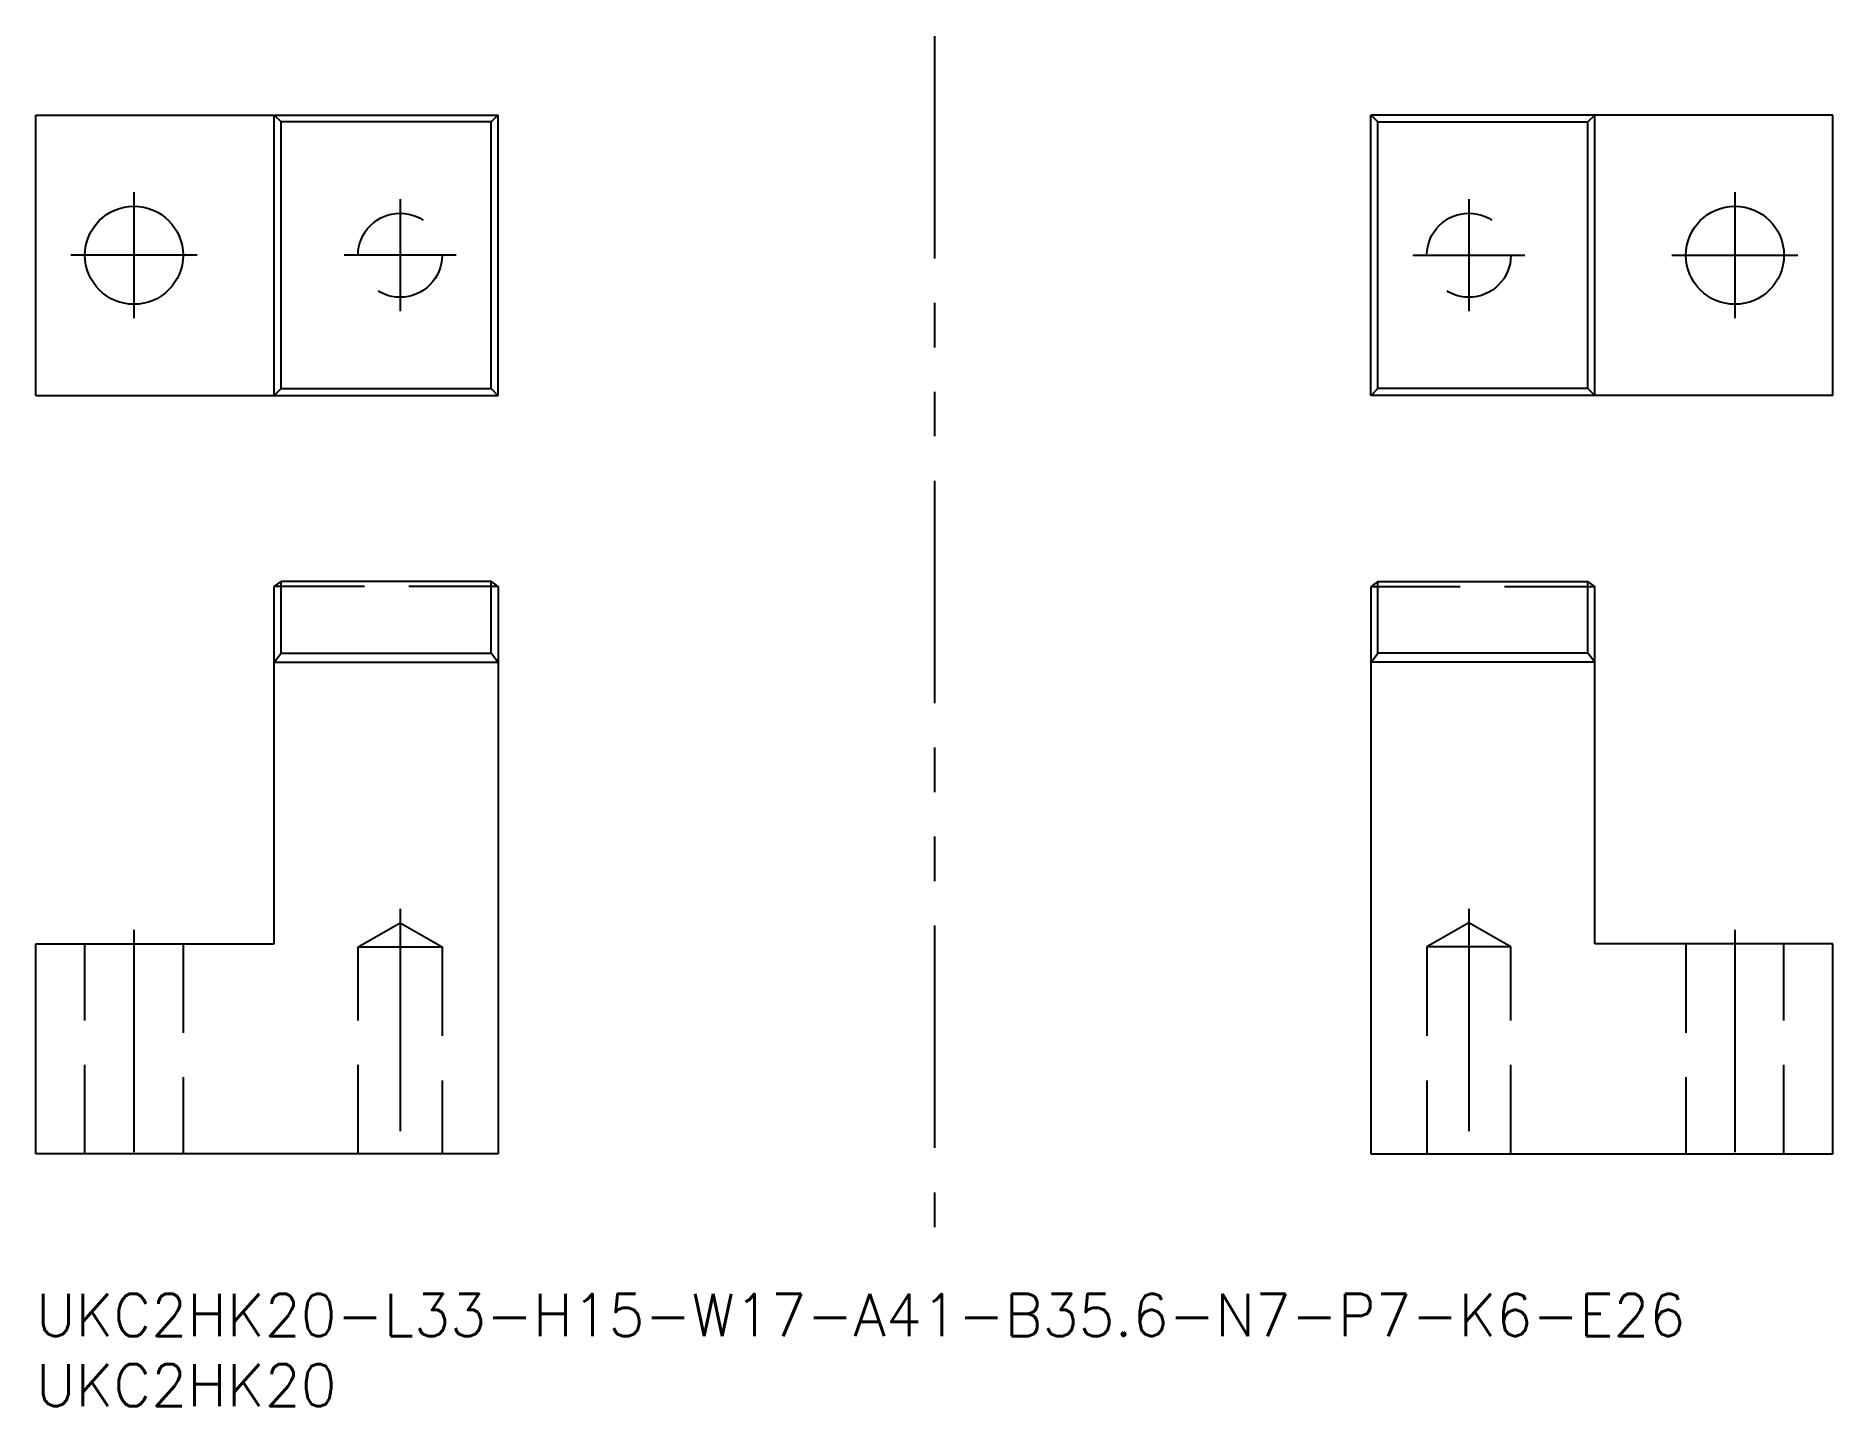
# Model space of a CAD drawing. Extents: x 0 to 128, y -8 to 90.
import ezdxf

# ---------------------------------------------------------------- set-up
doc = ezdxf.new("R2010")
doc.units = 0
doc.header["$LTSCALE"] = 0.5
for name, pattern in [('CENTER', [50.8, 31.75, -6.35, 6.35, -6.35]), ('DASHED', [19.05, 12.7, -6.35]), ('PHANTOM', [63.5, 31.75, -6.35, 6.35, -6.35, 6.35, -6.35])]:
    doc.linetypes.add(name, pattern=pattern)
for name, color, linetype in [('MSM_CENTER', 1, 'CENTER'), ('MSM_CONTINUOUS', 7, 'CONTINUOUS'), ('MSM_DASHED', 4, 'DASHED'), ('MSM_IMAGINARY', 6, 'PHANTOM'), ('MSM_PART_NUMBER', 7, 'CONTINUOUS')]:
    doc.layers.add(name, color=color, linetype=linetype)
doc.styles.get("Standard").update_dxf_attribs({"font": 'txt.shx', "height": 3, "bigfont": 'bigfont.shx'})

msp = doc.modelspace()

# ---------------------------------------------------------------- linework, layer by layer
at = {"layer": 'MSM_CENTER'}
for p, q in [((7, 78.65), (7, 69.65)), ((121.31, 78.65), (121.31, 69.65)), ((26, 78.15), (26, 70.15)), ((102.31, 78.15), (102.31, 70.15)), ((11.5, 74.15), (2.5, 74.15)), ((30, 74.15), (22, 74.15)), ((98.31, 74.15), (106.31, 74.15)), ((116.81, 74.15), (125.81, 74.15)), ((26, 27.5), (26, 9)), ((102.31, 27.5), (102.31, 9)), ((7, 26), (7, 9)), ((121.31, 26), (121.31, 9))]:
    msp.add_line(p, q, dxfattribs=at)
at = {"layer": 'MSM_CONTINUOUS'}
for p, q in [((0, 84.15), (33, 84.15)), ((0, 64.15), (0, 84.15)), ((17, 64.15), (17, 84.15)), ((17.02, 84.15), (17.5, 83.67)), ((17.5, 64.63), (17.5, 83.67)), ((32.5, 83.67), (17.5, 83.67)), ((32.5, 83.67), (32.98, 84.15)), ((32.5, 64.63), (32.5, 83.67)), ((33, 64.15), (33, 84.15)), ((128.31, 84.15), (95.31, 84.15)), ((95.31, 64.15), (95.31, 84.15)), ((95.81, 83.67), (95.33, 84.15)), ((95.81, 83.67), (110.81, 83.67)), ((95.81, 64.63), (95.81, 83.67)), ((111.3, 84.15), (110.81, 83.67)), ((110.81, 64.63), (110.81, 83.67)), ((111.31, 64.15), (111.31, 84.15)), ((128.31, 64.15), (128.31, 84.15)), ((17.02, 64.15), (17.5, 64.63)), ((17.5, 64.63), (32.5, 64.63)), ((32.98, 64.15), (32.5, 64.63)), ((95.33, 64.15), (95.81, 64.63)), ((110.81, 64.63), (95.81, 64.63)), ((111.3, 64.15), (110.81, 64.63)), ((0, 64.15), (33, 64.15)), ((128.31, 64.15), (95.31, 64.15)), ((17, 50.48), (17.02, 50.5)), ((17, 25), (17, 50.48)), ((17.02, 50.5), (17.5, 50.86)), ((32.5, 50.86), (17.5, 50.86)), ((17.5, 45.74), (17.5, 50.86)), ((32.5, 45.74), (32.5, 50.86)), ((32.5, 50.86), (32.98, 50.5)), ((32.98, 50.5), (33, 50.48)), ((33, 50.48), (33, 10)), ((95.33, 50.5), (95.31, 50.48)), ((95.31, 50.48), (95.31, 10)), ((95.81, 50.86), (95.33, 50.5)), ((95.81, 50.86), (110.81, 50.86)), ((95.81, 45.74), (95.81, 50.86)), ((111.3, 50.5), (110.81, 50.86)), ((110.81, 45.74), (110.81, 50.86)), ((111.31, 50.48), (111.3, 50.5)), ((111.31, 25), (111.31, 50.48)), ((17, 45.08), (17.02, 45.1)), ((17.02, 45.1), (17.5, 45.74)), ((17.02, 45.1), (32.98, 45.1)), ((17.5, 45.74), (32.5, 45.74)), ((32.98, 45.1), (32.5, 45.74)), ((32.98, 45.1), (33, 45.08)), ((95.33, 45.1), (95.31, 45.08)), ((95.33, 45.1), (95.81, 45.74)), ((111.3, 45.1), (95.33, 45.1)), ((110.81, 45.74), (95.81, 45.74)), ((111.3, 45.1), (110.81, 45.74)), ((111.31, 45.08), (111.3, 45.1)), ((0, 25), (17, 25)), ((0, 10), (0, 25)), ((128.31, 25), (111.31, 25)), ((128.31, 10), (128.31, 25)), ((33, 10), (0, 10)), ((95.31, 10), (128.31, 10))]:
    msp.add_line(p, q, dxfattribs=at)
for centre in [(7, 74.15), (121.31, 74.15)]:
    msp.add_circle(centre, 3.5, dxfattribs=at)
at = {"layer": 'MSM_DASHED'}
for p, q in [((32.98, 50.5), (17.02, 50.5)), ((95.33, 50.5), (111.3, 50.5)), ((23, 24.77), (26, 26.5)), ((26, 26.5), (29, 24.77)), ((102.31, 26.5), (99.31, 24.77)), ((105.31, 24.77), (102.31, 26.5)), ((3.5, 10), (3.5, 25)), ((10.5, 25), (10.5, 10)), ((23, 24.77), (29, 24.77)), ((23, 10), (23, 24.77)), ((29, 24.77), (29, 10)), ((105.31, 24.77), (99.31, 24.77)), ((99.31, 24.77), (99.31, 10)), ((105.31, 10), (105.31, 24.77)), ((117.81, 25), (117.81, 10)), ((124.81, 10), (124.81, 25))]:
    msp.add_line(p, q, dxfattribs=at)
for centre in [(26, 74.15), (102.31, 74.15)]:
    msp.add_circle(centre, 3, dxfattribs=at)
at = {"layer": 'MSM_IMAGINARY'}
msp.add_line((64.16, 89.8), (64.16, 4.78), dxfattribs=at)

# ---------------------------------------------------------------- texts
at = {"layer": 'MSM_PART_NUMBER'}
for s, p in [('UKC2HK20-L33-H15-W17-A41-B35.6-N7-P7-K6-E26', (0, -3)), ('UKC2HK20', (0, -8))]:
    msp.add_text(s, height=3, dxfattribs=at).set_placement(p)

doc.saveas('drawing.dxf')
